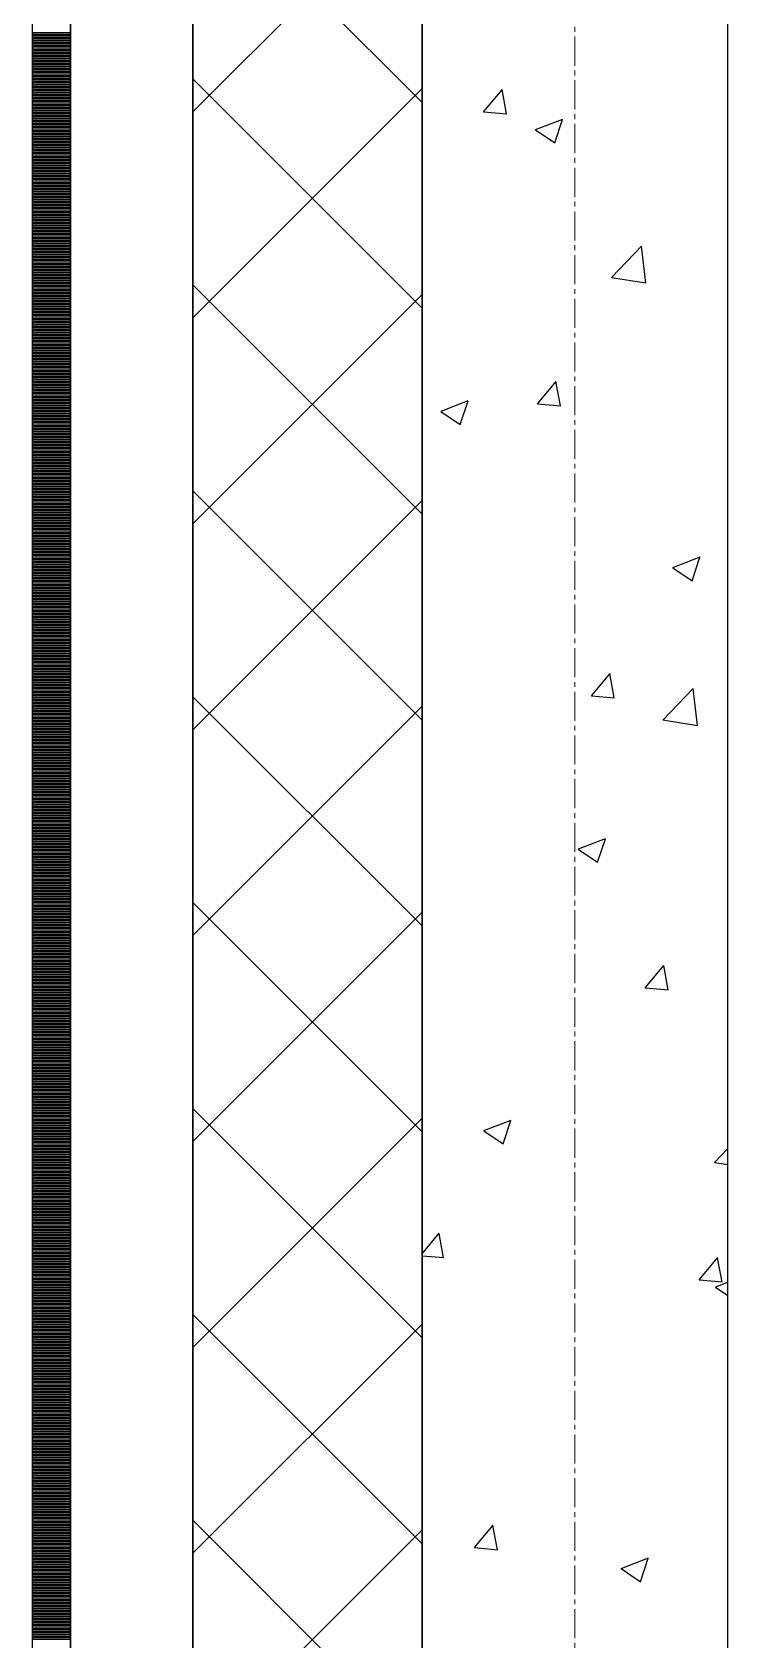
# Model space of a CAD drawing. Header units: millimetres. Extents: x -231292 to 573618, y -153144 to 564035.
# Drawn here: x 8548 to 9003, y 220215 to 221266 of the extents above; entities that cross this region are included whole.
import ezdxf

# ---------------------------------------------------------------- set-up
doc = ezdxf.new("R2010")
doc.units = ezdxf.units.MM
doc.linetypes.add('CENTER2', pattern=[28.575, 19.05, -3.175, 3.175, -3.175])
doc.layers.get('0').update_dxf_attribs({"color": 250})
for name, color, linetype, lineweight in [('АР_Стены ПЕНОблок', 250, 'Continuous', 20), ('АР_Тонкая', 250, 'Continuous', 5), ('АР_Утеплитель', 250, 'Continuous', 0), ('АР_Штриховка', 250, 'Continuous', 0), ('РД_Оси_100', 250, 'Continuous', 0)]:
    doc.layers.add(name, color=color, linetype=linetype, lineweight=lineweight)

# ---------------------------------------------------------------- blocks, each defined once
blk = doc.blocks.new('оси_рен')
at = {"layer": 'РД_Оси_100', "color": 251, "linetype": 'CENTER2', "true_color": 0x636466}
blk.add_line((1195652.916, 135558.25), (1195652.916, 223268.25), dxfattribs=at)

msp = doc.modelspace()

# ---------------------------------------------------------------- linework, layer by layer
at = {"layer": 'АР_Стены ПЕНОблок', "color": 18, "linetype": 'Continuous', "lineweight": 25, "true_color": 0x000000}
for p, q in [((8803.243, 263866.253), (8803.243, 187666.253)), ((9003.243, 187666.253), (9003.243, 263866.253))]:
    msp.add_line(p, q, dxfattribs=at)
at = {"layer": 'АР_Тонкая', "color": 18, "linetype": 'Continuous', "lineweight": 25, "true_color": 0x000000}
for p, q in [((8548.243, 263866.253), (8548.243, 187666.253)), ((8573.243, 263866.253), (8573.243, 187666.253)), ((8573.243, 187666.253), (8573.243, 263866.253)), ((8653.243, 187666.253), (8653.243, 263866.253))]:
    msp.add_line(p, q, dxfattribs=at)
at = {"layer": 'АР_Утеплитель', "color": 18, "linetype": 'Continuous', "lineweight": 25, "true_color": 0x000000}
for p, q in [((8653.243, 263866.253), (8653.243, 187666.253)), ((8803.243, 187666.253), (8803.243, 263866.253))]:
    msp.add_line(p, q, dxfattribs=at)
at = {"layer": 'АР_Штриховка', "color": 18, "linetype": 'Continuous', "lineweight": 25, "true_color": 0x000000}
for p, q in [((8803.243, 221220.321), (8653.243, 221370.321)), ((8653.243, 221214.034), (8803.243, 221364.034)), ((8548.243, 221266.002), (8573.243, 221266.002)), ((8548.243, 221265.002), (8573.243, 221265.002)), ((8548.243, 221264.002), (8573.243, 221264.002)), ((8548.243, 221263.002), (8573.243, 221263.002)), ((8548.243, 221262.002), (8573.243, 221262.002)), ((8548.243, 221261.002), (8573.243, 221261.002)), ((8548.243, 221260.002), (8573.243, 221260.002)), ((8548.243, 221259.002), (8573.243, 221259.002)), ((8548.243, 221258.002), (8573.243, 221258.002)), ((8548.243, 221257.002), (8573.243, 221257.002)), ((8548.243, 221256.002), (8573.243, 221256.002)), ((8548.243, 221255.002), (8573.243, 221255.002)), ((8548.243, 221254.002), (8573.243, 221254.002)), ((8548.243, 221253.002), (8573.243, 221253.002)), ((8548.243, 221252.002), (8573.243, 221252.002)), ((8548.243, 221251.002), (8573.243, 221251.002)), ((8548.243, 221250.002), (8573.243, 221250.002)), ((8548.243, 221249.002), (8573.243, 221249.002)), ((8548.243, 221248.002), (8573.243, 221248.002)), ((8548.243, 221247.002), (8573.243, 221247.002)), ((8548.243, 221246.002), (8573.243, 221246.002)), ((8548.243, 221245.002), (8573.243, 221245.002)), ((8548.243, 221244.002), (8573.243, 221244.002)), ((8548.243, 221243.002), (8573.243, 221243.002)), ((8548.243, 221242.002), (8573.243, 221242.002)), ((8548.243, 221241.002), (8573.243, 221241.002)), ((8548.243, 221240.002), (8573.243, 221240.002)), ((8548.243, 221239.002), (8573.243, 221239.002)), ((8548.243, 221238.002), (8573.243, 221238.002)), ((8548.243, 221237.002), (8573.243, 221237.002)), ((8548.243, 221236.002), (8573.243, 221236.002)), ((8548.243, 221235.002), (8573.243, 221235.002)), ((8548.243, 221234.002), (8573.243, 221234.002)), ((8548.243, 221233.002), (8573.243, 221233.002)), ((8548.243, 221232.002), (8573.243, 221232.002)), ((8548.243, 221231.002), (8573.243, 221231.002)), ((8548.243, 221230.002), (8573.243, 221230.002)), ((8548.243, 221229.002), (8573.243, 221229.002)), ((8548.243, 221228.002), (8573.243, 221228.002)), ((8548.243, 221227.002), (8573.243, 221227.002)), ((8548.243, 221226.002), (8573.243, 221226.002)), ((8803.243, 221085.617), (8653.243, 221235.617)), ((8653.243, 221079.33), (8803.243, 221229.33)), ((8843.511, 221214.178), (8855.756, 221228.771)), ((8858.519, 221212.807), (8855.582, 221228.729)), ((8548.243, 221225.002), (8573.243, 221225.002)), ((8548.243, 221224.002), (8573.243, 221224.002)), ((8548.243, 221223.002), (8573.243, 221223.002)), ((8548.243, 221222.002), (8573.243, 221222.002)), ((8548.243, 221221.002), (8573.243, 221221.002)), ((8548.243, 221220.002), (8573.243, 221220.002)), ((8548.243, 221219.002), (8573.243, 221219.002)), ((8548.243, 221218.002), (8573.243, 221218.002)), ((8548.243, 221217.002), (8573.243, 221217.002)), ((8548.243, 221216.002), (8573.243, 221216.002)), ((8548.243, 221215.002), (8573.243, 221215.002)), ((8548.243, 221214.002), (8573.243, 221214.002)), ((8548.243, 221213.002), (8573.243, 221213.002)), ((8548.243, 221212.002), (8573.243, 221212.002)), ((8548.243, 221211.002), (8573.243, 221211.002)), ((8548.243, 221210.002), (8573.243, 221210.002)), ((8548.243, 221209.002), (8573.243, 221209.002)), ((8548.243, 221208.002), (8573.243, 221208.002)), ((8548.243, 221207.002), (8573.243, 221207.002)), ((8548.243, 221206.002), (8573.243, 221206.002)), ((8548.243, 221205.002), (8573.243, 221205.002)), ((8843.51, 221214.168), (8858.692, 221212.839)), ((8877.496, 221202.556), (8895.281, 221209.383)), ((8890.049, 221193.833), (8895.199, 221209.182)), ((8548.243, 221204.002), (8573.243, 221204.002)), ((8548.243, 221203.002), (8573.243, 221203.002)), ((8548.243, 221202.002), (8573.243, 221202.002)), ((8548.243, 221201.002), (8573.243, 221201.002)), ((8548.243, 221200.002), (8573.243, 221200.002)), ((8548.243, 221199.002), (8573.243, 221199.002)), ((8548.243, 221198.002), (8573.243, 221198.002)), ((8548.243, 221197.002), (8573.243, 221197.002)), ((8548.243, 221196.002), (8573.243, 221196.002)), ((8548.243, 221195.002), (8573.243, 221195.002)), ((8548.243, 221194.002), (8573.243, 221194.002)), ((8877.406, 221202.358), (8890.04, 221193.835)), ((8548.243, 221193.002), (8573.243, 221193.002)), ((8548.243, 221192.002), (8573.243, 221192.002)), ((8548.243, 221191.002), (8573.243, 221191.002)), ((8548.243, 221190.002), (8573.243, 221190.002)), ((8548.243, 221189.002), (8573.243, 221189.002)), ((8548.243, 221188.002), (8573.243, 221188.002)), ((8548.243, 221187.002), (8573.243, 221187.002)), ((8548.243, 221186.002), (8573.243, 221186.002)), ((8548.243, 221185.002), (8573.243, 221185.002)), ((8548.243, 221184.002), (8573.243, 221184.002)), ((8548.243, 221183.002), (8573.243, 221183.002)), ((8548.243, 221182.002), (8573.243, 221182.002)), ((8548.243, 221181.002), (8573.243, 221181.002)), ((8548.243, 221180.002), (8573.243, 221180.002)), ((8548.243, 221179.002), (8573.243, 221179.002)), ((8548.243, 221178.002), (8573.243, 221178.002)), ((8548.243, 221177.002), (8573.243, 221177.002)), ((8548.243, 221176.002), (8573.243, 221176.002)), ((8548.243, 221175.002), (8573.243, 221175.002)), ((8548.243, 221174.002), (8573.243, 221174.002)), ((8548.243, 221173.002), (8573.243, 221173.002)), ((8548.243, 221172.002), (8573.243, 221172.002)), ((8548.243, 221171.002), (8573.243, 221171.002)), ((8548.243, 221170.002), (8573.243, 221170.002)), ((8548.243, 221169.002), (8573.243, 221169.002)), ((8548.243, 221168.002), (8573.243, 221168.002)), ((8548.243, 221167.002), (8573.243, 221167.002)), ((8548.243, 221166.002), (8573.243, 221166.002)), ((8548.243, 221165.002), (8573.243, 221165.002)), ((8548.243, 221164.002), (8573.243, 221164.002)), ((8548.243, 221163.002), (8573.243, 221163.002)), ((8548.243, 221162.002), (8573.243, 221162.002)), ((8548.243, 221161.002), (8573.243, 221161.002)), ((8548.243, 221160.002), (8573.243, 221160.002)), ((8548.243, 221159.002), (8573.243, 221159.002)), ((8548.243, 221158.002), (8573.243, 221158.002)), ((8548.243, 221157.002), (8573.243, 221157.002)), ((8548.243, 221156.002), (8573.243, 221156.002)), ((8548.243, 221155.002), (8573.243, 221155.002)), ((8548.243, 221154.002), (8573.243, 221154.002)), ((8548.243, 221153.002), (8573.243, 221153.002)), ((8548.243, 221152.002), (8573.243, 221152.002)), ((8548.243, 221151.002), (8573.243, 221151.002)), ((8548.243, 221150.002), (8573.243, 221150.002)), ((8548.243, 221149.002), (8573.243, 221149.002)), ((8548.243, 221148.002), (8573.243, 221148.002)), ((8548.243, 221147.002), (8573.243, 221147.002)), ((8548.243, 221146.002), (8573.243, 221146.002)), ((8548.243, 221145.002), (8573.243, 221145.002)), ((8548.243, 221144.002), (8573.243, 221144.002)), ((8548.243, 221143.002), (8573.243, 221143.002)), ((8548.243, 221142.002), (8573.243, 221142.002)), ((8548.243, 221141.002), (8573.243, 221141.002)), ((8548.243, 221140.002), (8573.243, 221140.002)), ((8548.243, 221139.002), (8573.243, 221139.002)), ((8548.243, 221138.002), (8573.243, 221138.002)), ((8548.243, 221137.002), (8573.243, 221137.002)), ((8548.243, 221136.002), (8573.243, 221136.002)), ((8548.243, 221135.002), (8573.243, 221135.002)), ((8548.243, 221134.002), (8573.243, 221134.002)), ((8548.243, 221133.002), (8573.243, 221133.002)), ((8548.243, 221132.002), (8573.243, 221132.002)), ((8548.243, 221131.002), (8573.243, 221131.002)), ((8548.243, 221130.002), (8573.243, 221130.002)), ((8548.243, 221129.002), (8573.243, 221129.002)), ((8548.243, 221128.002), (8573.243, 221128.002)), ((8548.243, 221127.002), (8573.243, 221127.002)), ((8548.243, 221126.002), (8573.243, 221126.002)), ((8548.243, 221125.002), (8573.243, 221125.002)), ((8548.243, 221124.002), (8573.243, 221124.002)), ((8548.243, 221123.002), (8573.243, 221123.002)), ((8548.243, 221122.002), (8573.243, 221122.002)), ((8548.243, 221121.002), (8573.243, 221121.002)), ((8927.085, 221105.7), (8946.869, 221126.319)), ((8949.649, 221102.194), (8946.843, 221126.316)), ((8548.243, 221120.002), (8573.243, 221120.002)), ((8548.243, 221119.002), (8573.243, 221119.002)), ((8548.243, 221118.002), (8573.243, 221118.002)), ((8548.243, 221117.002), (8573.243, 221117.002)), ((8548.243, 221116.002), (8573.243, 221116.002)), ((8548.243, 221115.002), (8573.243, 221115.002)), ((8548.243, 221114.002), (8573.243, 221114.002)), ((8548.243, 221113.002), (8573.243, 221113.002)), ((8548.243, 221112.002), (8573.243, 221112.002)), ((8548.243, 221111.002), (8573.243, 221111.002)), ((8548.243, 221110.002), (8573.243, 221110.002)), ((8548.243, 221109.002), (8573.243, 221109.002)), ((8548.243, 221108.002), (8573.243, 221108.002)), ((8548.243, 221107.002), (8573.243, 221107.002)), ((8548.243, 221106.002), (8573.243, 221106.002)), ((8548.243, 221105.002), (8573.243, 221105.002)), ((8548.243, 221104.002), (8573.243, 221104.002)), ((8548.243, 221103.002), (8573.243, 221103.002)), ((8548.243, 221102.002), (8573.243, 221102.002)), ((8548.243, 221101.002), (8573.243, 221101.002)), ((8548.243, 221100.002), (8573.243, 221100.002)), ((8548.243, 221099.002), (8573.243, 221099.002)), ((8803.243, 220950.913), (8653.243, 221100.913)), ((8927.066, 221105.741), (8949.656, 221102.238)), ((8548.243, 221098.002), (8573.243, 221098.002)), ((8548.243, 221097.002), (8573.243, 221097.002)), ((8548.243, 221096.002), (8573.243, 221096.002)), ((8548.243, 221095.002), (8573.243, 221095.002)), ((8548.243, 221094.002), (8573.243, 221094.002)), ((8548.243, 221093.002), (8573.243, 221093.002)), ((8548.243, 221092.002), (8573.243, 221092.002)), ((8548.243, 221091.002), (8573.243, 221091.002)), ((8548.243, 221090.002), (8573.243, 221090.002)), ((8548.243, 221089.002), (8573.243, 221089.002)), ((8653.243, 220944.626), (8803.243, 221094.626)), ((8548.243, 221088.002), (8573.243, 221088.002)), ((8548.243, 221087.002), (8573.243, 221087.002)), ((8548.243, 221086.002), (8573.243, 221086.002)), ((8548.243, 221085.002), (8573.243, 221085.002)), ((8548.243, 221084.002), (8573.243, 221084.002)), ((8548.243, 221083.002), (8573.243, 221083.002)), ((8548.243, 221082.002), (8573.243, 221082.002)), ((8548.243, 221081.002), (8573.243, 221081.002)), ((8548.243, 221080.002), (8573.243, 221080.002)), ((8548.243, 221079.002), (8573.243, 221079.002)), ((8548.243, 221078.002), (8573.243, 221078.002)), ((8548.243, 221077.002), (8573.243, 221077.002)), ((8548.243, 221076.002), (8573.243, 221076.002)), ((8548.243, 221075.002), (8573.243, 221075.002)), ((8548.243, 221074.002), (8573.243, 221074.002)), ((8548.243, 221073.002), (8573.243, 221073.002)), ((8548.243, 221072.002), (8573.243, 221072.002)), ((8548.243, 221071.002), (8573.243, 221071.002)), ((8548.243, 221070.002), (8573.243, 221070.002)), ((8548.243, 221069.002), (8573.243, 221069.002)), ((8548.243, 221068.002), (8573.243, 221068.002)), ((8548.243, 221067.002), (8573.243, 221067.002)), ((8548.243, 221066.002), (8573.243, 221066.002)), ((8548.243, 221065.002), (8573.243, 221065.002)), ((8548.243, 221064.002), (8573.243, 221064.002)), ((8548.243, 221063.002), (8573.243, 221063.002)), ((8548.243, 221062.002), (8573.243, 221062.002)), ((8548.243, 221061.002), (8573.243, 221061.002)), ((8548.243, 221060.002), (8573.243, 221060.002)), ((8548.243, 221059.002), (8573.243, 221059.002)), ((8548.243, 221058.002), (8573.243, 221058.002)), ((8548.243, 221057.002), (8573.243, 221057.002)), ((8548.243, 221056.002), (8573.243, 221056.002)), ((8548.243, 221055.002), (8573.243, 221055.002)), ((8548.243, 221054.002), (8573.243, 221054.002)), ((8548.243, 221053.002), (8573.243, 221053.002)), ((8548.243, 221052.002), (8573.243, 221052.002)), ((8548.243, 221051.002), (8573.243, 221051.002)), ((8548.243, 221050.002), (8573.243, 221050.002)), ((8548.243, 221049.002), (8573.243, 221049.002)), ((8548.243, 221048.002), (8573.243, 221048.002)), ((8548.243, 221047.002), (8573.243, 221047.002)), ((8548.243, 221046.002), (8573.243, 221046.002)), ((8548.243, 221045.002), (8573.243, 221045.002)), ((8548.243, 221044.002), (8573.243, 221044.002)), ((8548.243, 221043.002), (8573.243, 221043.002)), ((8548.243, 221042.002), (8573.243, 221042.002)), ((8548.243, 221041.002), (8573.243, 221041.002)), ((8548.243, 221040.002), (8573.243, 221040.002)), ((8548.243, 221039.002), (8573.243, 221039.002)), ((8548.243, 221038.002), (8573.243, 221038.002)), ((8548.243, 221037.002), (8573.243, 221037.002)), ((8548.243, 221036.002), (8573.243, 221036.002)), ((8878.754, 221023.121), (8890.999, 221037.714)), ((8893.762, 221021.75), (8890.825, 221037.672)), ((8548.243, 221035.002), (8573.243, 221035.002)), ((8548.243, 221034.002), (8573.243, 221034.002)), ((8548.243, 221033.002), (8573.243, 221033.002)), ((8548.243, 221032.002), (8573.243, 221032.002)), ((8548.243, 221031.002), (8573.243, 221031.002)), ((8548.243, 221030.002), (8573.243, 221030.002)), ((8548.243, 221029.002), (8573.243, 221029.002)), ((8548.243, 221028.002), (8573.243, 221028.002)), ((8548.243, 221027.002), (8573.243, 221027.002)), ((8548.243, 221026.002), (8573.243, 221026.002)), ((8548.243, 221025.002), (8573.243, 221025.002)), ((8548.243, 221024.002), (8573.243, 221024.002)), ((8548.243, 221023.002), (8573.243, 221023.002)), ((8548.243, 221022.002), (8573.243, 221022.002)), ((8548.243, 221021.002), (8573.243, 221021.002)), ((8548.243, 221020.002), (8573.243, 221020.002)), ((8548.243, 221019.002), (8573.243, 221019.002)), ((8548.243, 221018.002), (8573.243, 221018.002)), ((8548.243, 221017.002), (8573.243, 221017.002)), ((8548.243, 221016.002), (8573.243, 221016.002)), ((8548.243, 221015.002), (8573.243, 221015.002)), ((8815.604, 221018.17), (8828.238, 221009.647)), ((8815.694, 221018.368), (8833.479, 221025.195)), ((8828.247, 221009.645), (8833.397, 221024.994)), ((8878.753, 221023.111), (8893.935, 221021.782)), ((8548.243, 221014.002), (8573.243, 221014.002)), ((8548.243, 221013.002), (8573.243, 221013.002)), ((8548.243, 221012.002), (8573.243, 221012.002)), ((8548.243, 221011.002), (8573.243, 221011.002)), ((8548.243, 221010.002), (8573.243, 221010.002)), ((8548.243, 221009.002), (8573.243, 221009.002)), ((8548.243, 221008.002), (8573.243, 221008.002)), ((8548.243, 221007.002), (8573.243, 221007.002)), ((8548.243, 221006.002), (8573.243, 221006.002)), ((8548.243, 221005.002), (8573.243, 221005.002)), ((8548.243, 221004.002), (8573.243, 221004.002)), ((8548.243, 221003.002), (8573.243, 221003.002)), ((8548.243, 221002.002), (8573.243, 221002.002)), ((8548.243, 221001.002), (8573.243, 221001.002)), ((8548.243, 221000.002), (8573.243, 221000.002)), ((8548.243, 220999.002), (8573.243, 220999.002)), ((8548.243, 220998.002), (8573.243, 220998.002)), ((8548.243, 220997.002), (8573.243, 220997.002)), ((8548.243, 220996.002), (8573.243, 220996.002)), ((8548.243, 220995.002), (8573.243, 220995.002)), ((8548.243, 220994.002), (8573.243, 220994.002)), ((8548.243, 220993.002), (8573.243, 220993.002)), ((8548.243, 220992.002), (8573.243, 220992.002)), ((8548.243, 220991.002), (8573.243, 220991.002)), ((8548.243, 220990.002), (8573.243, 220990.002)), ((8548.243, 220989.002), (8573.243, 220989.002)), ((8548.243, 220988.002), (8573.243, 220988.002)), ((8548.243, 220987.002), (8573.243, 220987.002)), ((8548.243, 220986.002), (8573.243, 220986.002)), ((8548.243, 220985.002), (8573.243, 220985.002)), ((8548.243, 220984.002), (8573.243, 220984.002)), ((8548.243, 220983.002), (8573.243, 220983.002)), ((8548.243, 220982.002), (8573.243, 220982.002)), ((8548.243, 220981.002), (8573.243, 220981.002)), ((8548.243, 220980.002), (8573.243, 220980.002)), ((8548.243, 220979.002), (8573.243, 220979.002)), ((8548.243, 220978.002), (8573.243, 220978.002)), ((8548.243, 220977.002), (8573.243, 220977.002)), ((8548.243, 220976.002), (8573.243, 220976.002)), ((8548.243, 220975.002), (8573.243, 220975.002)), ((8548.243, 220974.002), (8573.243, 220974.002)), ((8548.243, 220973.002), (8573.243, 220973.002)), ((8548.243, 220972.002), (8573.243, 220972.002)), ((8548.243, 220971.002), (8573.243, 220971.002)), ((8548.243, 220970.002), (8573.243, 220970.002)), ((8548.243, 220969.002), (8573.243, 220969.002)), ((8548.243, 220968.002), (8573.243, 220968.002)), ((8548.243, 220967.002), (8573.243, 220967.002)), ((8548.243, 220966.002), (8573.243, 220966.002)), ((8548.243, 220965.002), (8573.243, 220965.002)), ((8548.243, 220964.002), (8573.243, 220964.002)), ((8548.243, 220963.002), (8573.243, 220963.002)), ((8803.243, 220816.21), (8653.243, 220966.21)), ((8548.243, 220962.002), (8573.243, 220962.002)), ((8548.243, 220961.002), (8573.243, 220961.002)), ((8548.243, 220960.002), (8573.243, 220960.002)), ((8548.243, 220959.002), (8573.243, 220959.002)), ((8548.243, 220958.002), (8573.243, 220958.002)), ((8548.243, 220957.002), (8573.243, 220957.002)), ((8548.243, 220956.002), (8573.243, 220956.002)), ((8548.243, 220955.002), (8573.243, 220955.002)), ((8548.243, 220954.002), (8573.243, 220954.002)), ((8548.243, 220953.002), (8573.243, 220953.002)), ((8548.243, 220952.002), (8573.243, 220952.002)), ((8653.243, 220809.923), (8803.243, 220959.923)), ((8548.243, 220951.002), (8573.243, 220951.002)), ((8548.243, 220950.002), (8573.243, 220950.002)), ((8548.243, 220949.002), (8573.243, 220949.002)), ((8548.243, 220948.002), (8573.243, 220948.002)), ((8548.243, 220947.002), (8573.243, 220947.002)), ((8548.243, 220946.002), (8573.243, 220946.002)), ((8548.243, 220945.002), (8573.243, 220945.002)), ((8548.243, 220944.002), (8573.243, 220944.002)), ((8548.243, 220943.002), (8573.243, 220943.002)), ((8548.243, 220942.002), (8573.243, 220942.002)), ((8548.243, 220941.002), (8573.243, 220941.002)), ((8548.243, 220940.002), (8573.243, 220940.002)), ((8548.243, 220939.002), (8573.243, 220939.002)), ((8548.243, 220938.002), (8573.243, 220938.002)), ((8548.243, 220937.002), (8573.243, 220937.002)), ((8548.243, 220936.002), (8573.243, 220936.002)), ((8548.243, 220935.002), (8573.243, 220935.002)), ((8548.243, 220934.002), (8573.243, 220934.002)), ((8548.243, 220933.002), (8573.243, 220933.002)), ((8548.243, 220932.002), (8573.243, 220932.002)), ((8548.243, 220931.002), (8573.243, 220931.002)), ((8548.243, 220930.002), (8573.243, 220930.002)), ((8548.243, 220929.002), (8573.243, 220929.002)), ((8548.243, 220928.002), (8573.243, 220928.002)), ((8548.243, 220927.002), (8573.243, 220927.002)), ((8548.243, 220926.002), (8573.243, 220926.002)), ((8548.243, 220925.002), (8573.243, 220925.002)), ((8548.243, 220924.002), (8573.243, 220924.002)), ((8548.243, 220923.002), (8573.243, 220923.002)), ((8548.243, 220922.002), (8573.243, 220922.002)), ((8548.243, 220921.002), (8573.243, 220921.002)), ((8967.308, 220916.103), (8985.093, 220922.93)), ((8979.861, 220907.38), (8985.011, 220922.729)), ((8548.243, 220920.002), (8573.243, 220920.002)), ((8548.243, 220919.002), (8573.243, 220919.002)), ((8548.243, 220918.002), (8573.243, 220918.002)), ((8548.243, 220917.002), (8573.243, 220917.002)), ((8548.243, 220916.002), (8573.243, 220916.002)), ((8548.243, 220915.002), (8573.243, 220915.002)), ((8548.243, 220914.002), (8573.243, 220914.002)), ((8548.243, 220913.002), (8573.243, 220913.002)), ((8548.243, 220912.002), (8573.243, 220912.002)), ((8548.243, 220911.002), (8573.243, 220911.002)), ((8548.243, 220910.002), (8573.243, 220910.002)), ((8967.218, 220915.904), (8979.853, 220907.382)), ((8548.243, 220909.002), (8573.243, 220909.002)), ((8548.243, 220908.002), (8573.243, 220908.002)), ((8548.243, 220907.002), (8573.243, 220907.002)), ((8548.243, 220906.002), (8573.243, 220906.002)), ((8548.243, 220905.002), (8573.243, 220905.002)), ((8548.243, 220904.002), (8573.243, 220904.002)), ((8548.243, 220903.002), (8573.243, 220903.002)), ((8548.243, 220902.002), (8573.243, 220902.002)), ((8548.243, 220901.002), (8573.243, 220901.002)), ((8548.243, 220900.002), (8573.243, 220900.002)), ((8548.243, 220899.002), (8573.243, 220899.002)), ((8548.243, 220898.002), (8573.243, 220898.002)), ((8548.243, 220897.002), (8573.243, 220897.002)), ((8548.243, 220896.002), (8573.243, 220896.002)), ((8548.243, 220895.002), (8573.243, 220895.002)), ((8548.243, 220894.002), (8573.243, 220894.002)), ((8548.243, 220893.002), (8573.243, 220893.002)), ((8548.243, 220892.002), (8573.243, 220892.002)), ((8548.243, 220891.002), (8573.243, 220891.002)), ((8548.243, 220890.002), (8573.243, 220890.002)), ((8548.243, 220889.002), (8573.243, 220889.002)), ((8548.243, 220888.002), (8573.243, 220888.002)), ((8548.243, 220887.002), (8573.243, 220887.002)), ((8548.243, 220886.002), (8573.243, 220886.002)), ((8548.243, 220885.002), (8573.243, 220885.002)), ((8548.243, 220884.002), (8573.243, 220884.002)), ((8548.243, 220883.002), (8573.243, 220883.002)), ((8548.243, 220882.002), (8573.243, 220882.002)), ((8548.243, 220881.002), (8573.243, 220881.002)), ((8548.243, 220880.002), (8573.243, 220880.002)), ((8548.243, 220879.002), (8573.243, 220879.002)), ((8548.243, 220878.002), (8573.243, 220878.002)), ((8548.243, 220877.002), (8573.243, 220877.002)), ((8548.243, 220876.002), (8573.243, 220876.002)), ((8548.243, 220875.002), (8573.243, 220875.002)), ((8548.243, 220874.002), (8573.243, 220874.002)), ((8548.243, 220873.002), (8573.243, 220873.002)), ((8548.243, 220872.002), (8573.243, 220872.002)), ((8548.243, 220871.002), (8573.243, 220871.002)), ((8548.243, 220870.002), (8573.243, 220870.002)), ((8548.243, 220869.002), (8573.243, 220869.002)), ((8548.243, 220868.002), (8573.243, 220868.002)), ((8548.243, 220867.002), (8573.243, 220867.002)), ((8548.243, 220866.002), (8573.243, 220866.002)), ((8548.243, 220865.002), (8573.243, 220865.002)), ((8548.243, 220864.002), (8573.243, 220864.002)), ((8548.243, 220863.002), (8573.243, 220863.002)), ((8548.243, 220862.002), (8573.243, 220862.002)), ((8548.243, 220861.002), (8573.243, 220861.002)), ((8548.243, 220860.002), (8573.243, 220860.002)), ((8548.243, 220859.002), (8573.243, 220859.002)), ((8548.243, 220858.002), (8573.243, 220858.002)), ((8548.243, 220857.002), (8573.243, 220857.002)), ((8548.243, 220856.002), (8573.243, 220856.002)), ((8548.243, 220855.002), (8573.243, 220855.002)), ((8548.243, 220854.002), (8573.243, 220854.002)), ((8548.243, 220853.002), (8573.243, 220853.002)), ((8548.243, 220852.002), (8573.243, 220852.002)), ((8548.243, 220851.002), (8573.243, 220851.002)), ((8548.243, 220850.002), (8573.243, 220850.002)), ((8548.243, 220849.002), (8573.243, 220849.002)), ((8548.243, 220848.002), (8573.243, 220848.002)), ((8548.243, 220847.002), (8573.243, 220847.002)), ((8913.998, 220832.064), (8926.243, 220846.657)), ((8929.005, 220830.693), (8926.068, 220846.615)), ((8548.243, 220846.002), (8573.243, 220846.002)), ((8548.243, 220845.002), (8573.243, 220845.002)), ((8548.243, 220844.002), (8573.243, 220844.002)), ((8548.243, 220843.002), (8573.243, 220843.002)), ((8548.243, 220842.002), (8573.243, 220842.002)), ((8548.243, 220841.002), (8573.243, 220841.002)), ((8548.243, 220840.002), (8573.243, 220840.002)), ((8548.243, 220839.002), (8573.243, 220839.002)), ((8548.243, 220838.002), (8573.243, 220838.002)), ((8548.243, 220837.002), (8573.243, 220837.002)), ((8960.76, 220816.232), (8980.543, 220836.851)), ((8983.323, 220812.725), (8980.517, 220836.848)), ((8548.243, 220836.002), (8573.243, 220836.002)), ((8548.243, 220835.002), (8573.243, 220835.002)), ((8548.243, 220834.002), (8573.243, 220834.002)), ((8548.243, 220833.002), (8573.243, 220833.002)), ((8548.243, 220832.002), (8573.243, 220832.002)), ((8548.243, 220831.002), (8573.243, 220831.002)), ((8548.243, 220830.002), (8573.243, 220830.002)), ((8548.243, 220829.002), (8573.243, 220829.002)), ((8548.243, 220828.002), (8573.243, 220828.002)), ((8548.243, 220827.002), (8573.243, 220827.002)), ((8548.243, 220826.002), (8573.243, 220826.002)), ((8803.243, 220681.506), (8653.243, 220831.506)), ((8913.997, 220832.054), (8929.179, 220830.726)), ((8548.243, 220825.002), (8573.243, 220825.002)), ((8548.243, 220824.002), (8573.243, 220824.002)), ((8548.243, 220823.002), (8573.243, 220823.002)), ((8548.243, 220822.002), (8573.243, 220822.002)), ((8548.243, 220821.002), (8573.243, 220821.002)), ((8548.243, 220820.002), (8573.243, 220820.002)), ((8548.243, 220819.002), (8573.243, 220819.002)), ((8548.243, 220818.002), (8573.243, 220818.002)), ((8548.243, 220817.002), (8573.243, 220817.002)), ((8548.243, 220816.002), (8573.243, 220816.002)), ((8548.243, 220815.002), (8573.243, 220815.002)), ((8653.243, 220675.219), (8803.243, 220825.219)), ((8960.74, 220816.273), (8983.33, 220812.77)), ((8548.243, 220814.002), (8573.243, 220814.002)), ((8548.243, 220813.002), (8573.243, 220813.002)), ((8548.243, 220812.002), (8573.243, 220812.002)), ((8548.243, 220811.002), (8573.243, 220811.002)), ((8548.243, 220810.002), (8573.243, 220810.002)), ((8548.243, 220809.002), (8573.243, 220809.002)), ((8548.243, 220808.002), (8573.243, 220808.002)), ((8548.243, 220807.002), (8573.243, 220807.002)), ((8548.243, 220806.002), (8573.243, 220806.002)), ((8548.243, 220805.002), (8573.243, 220805.002)), ((8548.243, 220804.002), (8573.243, 220804.002)), ((8548.243, 220803.002), (8573.243, 220803.002)), ((8548.243, 220802.002), (8573.243, 220802.002)), ((8548.243, 220801.002), (8573.243, 220801.002)), ((8548.243, 220800.002), (8573.243, 220800.002)), ((8548.243, 220799.002), (8573.243, 220799.002)), ((8548.243, 220798.002), (8573.243, 220798.002)), ((8548.243, 220797.002), (8573.243, 220797.002)), ((8548.243, 220796.002), (8573.243, 220796.002)), ((8548.243, 220795.002), (8573.243, 220795.002)), ((8548.243, 220794.002), (8573.243, 220794.002)), ((8548.243, 220793.002), (8573.243, 220793.002)), ((8548.243, 220792.002), (8573.243, 220792.002)), ((8548.243, 220791.002), (8573.243, 220791.002)), ((8548.243, 220790.002), (8573.243, 220790.002)), ((8548.243, 220789.002), (8573.243, 220789.002)), ((8548.243, 220788.002), (8573.243, 220788.002)), ((8548.243, 220787.002), (8573.243, 220787.002)), ((8548.243, 220786.002), (8573.243, 220786.002)), ((8548.243, 220785.002), (8573.243, 220785.002)), ((8548.243, 220784.002), (8573.243, 220784.002)), ((8548.243, 220783.002), (8573.243, 220783.002)), ((8548.243, 220782.002), (8573.243, 220782.002)), ((8548.243, 220781.002), (8573.243, 220781.002)), ((8548.243, 220780.002), (8573.243, 220780.002)), ((8548.243, 220779.002), (8573.243, 220779.002)), ((8548.243, 220778.002), (8573.243, 220778.002)), ((8548.243, 220777.002), (8573.243, 220777.002)), ((8548.243, 220776.002), (8573.243, 220776.002)), ((8548.243, 220775.002), (8573.243, 220775.002)), ((8548.243, 220774.002), (8573.243, 220774.002)), ((8548.243, 220773.002), (8573.243, 220773.002)), ((8548.243, 220772.002), (8573.243, 220772.002)), ((8548.243, 220771.002), (8573.243, 220771.002)), ((8548.243, 220770.002), (8573.243, 220770.002)), ((8548.243, 220769.002), (8573.243, 220769.002)), ((8548.243, 220768.002), (8573.243, 220768.002)), ((8548.243, 220767.002), (8573.243, 220767.002)), ((8548.243, 220766.002), (8573.243, 220766.002)), ((8548.243, 220765.002), (8573.243, 220765.002)), ((8548.243, 220764.002), (8573.243, 220764.002)), ((8548.243, 220763.002), (8573.243, 220763.002)), ((8548.243, 220762.002), (8573.243, 220762.002)), ((8548.243, 220761.002), (8573.243, 220761.002)), ((8548.243, 220760.002), (8573.243, 220760.002)), ((8548.243, 220759.002), (8573.243, 220759.002)), ((8548.243, 220758.002), (8573.243, 220758.002)), ((8548.243, 220757.002), (8573.243, 220757.002)), ((8548.243, 220756.002), (8573.243, 220756.002)), ((8548.243, 220755.002), (8573.243, 220755.002)), ((8548.243, 220754.002), (8573.243, 220754.002)), ((8548.243, 220753.002), (8573.243, 220753.002)), ((8548.243, 220752.002), (8573.243, 220752.002)), ((8548.243, 220751.002), (8573.243, 220751.002)), ((8548.243, 220750.002), (8573.243, 220750.002)), ((8548.243, 220749.002), (8573.243, 220749.002)), ((8548.243, 220748.002), (8573.243, 220748.002)), ((8548.243, 220747.002), (8573.243, 220747.002)), ((8548.243, 220746.002), (8573.243, 220746.002)), ((8548.243, 220745.002), (8573.243, 220745.002)), ((8548.243, 220744.002), (8573.243, 220744.002)), ((8548.243, 220743.002), (8573.243, 220743.002)), ((8548.243, 220742.002), (8573.243, 220742.002)), ((8548.243, 220741.002), (8573.243, 220741.002)), ((8548.243, 220740.002), (8573.243, 220740.002)), ((8548.243, 220739.002), (8573.243, 220739.002)), ((8548.243, 220738.002), (8573.243, 220738.002)), ((8548.243, 220737.002), (8573.243, 220737.002)), ((8548.243, 220736.002), (8573.243, 220736.002)), ((8548.243, 220735.002), (8573.243, 220735.002)), ((8548.243, 220734.002), (8573.243, 220734.002)), ((8548.243, 220733.002), (8573.243, 220733.002)), ((8548.243, 220732.002), (8573.243, 220732.002)), ((8548.243, 220731.002), (8573.243, 220731.002)), ((8905.416, 220731.716), (8918.051, 220723.194)), ((8905.506, 220731.915), (8923.291, 220738.742)), ((8918.059, 220723.192), (8923.209, 220738.541)), ((8548.243, 220730.002), (8573.243, 220730.002)), ((8548.243, 220729.002), (8573.243, 220729.002)), ((8548.243, 220728.002), (8573.243, 220728.002)), ((8548.243, 220727.002), (8573.243, 220727.002)), ((8548.243, 220726.002), (8573.243, 220726.002)), ((8548.243, 220725.002), (8573.243, 220725.002)), ((8548.243, 220724.002), (8573.243, 220724.002)), ((8548.243, 220723.002), (8573.243, 220723.002)), ((8548.243, 220722.002), (8573.243, 220722.002)), ((8548.243, 220721.002), (8573.243, 220721.002)), ((8548.243, 220720.002), (8573.243, 220720.002)), ((8548.243, 220719.002), (8573.243, 220719.002)), ((8548.243, 220718.002), (8573.243, 220718.002)), ((8548.243, 220717.002), (8573.243, 220717.002)), ((8548.243, 220716.002), (8573.243, 220716.002)), ((8548.243, 220715.002), (8573.243, 220715.002)), ((8548.243, 220714.002), (8573.243, 220714.002)), ((8548.243, 220713.002), (8573.243, 220713.002)), ((8548.243, 220712.002), (8573.243, 220712.002)), ((8548.243, 220711.002), (8573.243, 220711.002)), ((8548.243, 220710.002), (8573.243, 220710.002)), ((8548.243, 220709.002), (8573.243, 220709.002)), ((8548.243, 220708.002), (8573.243, 220708.002)), ((8548.243, 220707.002), (8573.243, 220707.002)), ((8548.243, 220706.002), (8573.243, 220706.002)), ((8548.243, 220705.002), (8573.243, 220705.002)), ((8548.243, 220704.002), (8573.243, 220704.002)), ((8548.243, 220703.002), (8573.243, 220703.002)), ((8548.243, 220702.002), (8573.243, 220702.002)), ((8548.243, 220701.002), (8573.243, 220701.002)), ((8548.243, 220700.002), (8573.243, 220700.002)), ((8548.243, 220699.002), (8573.243, 220699.002)), ((8548.243, 220698.002), (8573.243, 220698.002)), ((8548.243, 220697.002), (8573.243, 220697.002)), ((8548.243, 220696.002), (8573.243, 220696.002)), ((8548.243, 220695.002), (8573.243, 220695.002)), ((8548.243, 220694.002), (8573.243, 220694.002)), ((8548.243, 220693.002), (8573.243, 220693.002)), ((8548.243, 220692.002), (8573.243, 220692.002)), ((8548.243, 220691.002), (8573.243, 220691.002)), ((8548.243, 220690.002), (8573.243, 220690.002)), ((8548.243, 220689.002), (8573.243, 220689.002)), ((8803.243, 220546.802), (8653.243, 220696.802)), ((8653.243, 220540.515), (8803.243, 220690.515)), ((8548.243, 220688.002), (8573.243, 220688.002)), ((8548.243, 220687.002), (8573.243, 220687.002)), ((8548.243, 220686.002), (8573.243, 220686.002)), ((8548.243, 220685.002), (8573.243, 220685.002)), ((8548.243, 220684.002), (8573.243, 220684.002)), ((8548.243, 220683.002), (8573.243, 220683.002)), ((8548.243, 220682.002), (8573.243, 220682.002)), ((8548.243, 220681.002), (8573.243, 220681.002)), ((8548.243, 220680.002), (8573.243, 220680.002)), ((8548.243, 220679.002), (8573.243, 220679.002)), ((8548.243, 220678.002), (8573.243, 220678.002)), ((8548.243, 220677.002), (8573.243, 220677.002)), ((8548.243, 220676.002), (8573.243, 220676.002)), ((8548.243, 220675.002), (8573.243, 220675.002)), ((8548.243, 220674.002), (8573.243, 220674.002)), ((8548.243, 220673.002), (8573.243, 220673.002)), ((8548.243, 220672.002), (8573.243, 220672.002)), ((8548.243, 220671.002), (8573.243, 220671.002)), ((8548.243, 220670.002), (8573.243, 220670.002)), ((8548.243, 220669.002), (8573.243, 220669.002)), ((8548.243, 220668.002), (8573.243, 220668.002)), ((8548.243, 220667.002), (8573.243, 220667.002)), ((8548.243, 220666.002), (8573.243, 220666.002)), ((8548.243, 220665.002), (8573.243, 220665.002)), ((8548.243, 220664.002), (8573.243, 220664.002)), ((8548.243, 220663.002), (8573.243, 220663.002)), ((8548.243, 220662.002), (8573.243, 220662.002)), ((8548.243, 220661.002), (8573.243, 220661.002)), ((8548.243, 220660.002), (8573.243, 220660.002)), ((8548.243, 220659.002), (8573.243, 220659.002)), ((8548.243, 220658.002), (8573.243, 220658.002)), ((8548.243, 220657.002), (8573.243, 220657.002)), ((8548.243, 220656.002), (8573.243, 220656.002)), ((8548.243, 220655.002), (8573.243, 220655.002)), ((8548.243, 220654.002), (8573.243, 220654.002)), ((8548.243, 220653.002), (8573.243, 220653.002)), ((8548.243, 220652.002), (8573.243, 220652.002)), ((8548.243, 220651.002), (8573.243, 220651.002)), ((8548.243, 220650.002), (8573.243, 220650.002)), ((8548.243, 220649.002), (8573.243, 220649.002)), ((8548.243, 220648.002), (8573.243, 220648.002)), ((8548.243, 220647.002), (8573.243, 220647.002)), ((8949.241, 220641.007), (8961.486, 220655.6)), ((8964.248, 220639.636), (8961.311, 220655.558)), ((8548.243, 220646.002), (8573.243, 220646.002)), ((8548.243, 220645.002), (8573.243, 220645.002)), ((8548.243, 220644.002), (8573.243, 220644.002)), ((8548.243, 220643.002), (8573.243, 220643.002)), ((8548.243, 220642.002), (8573.243, 220642.002)), ((8548.243, 220641.002), (8573.243, 220641.002)), ((8548.243, 220640.002), (8573.243, 220640.002)), ((8548.243, 220639.002), (8573.243, 220639.002)), ((8548.243, 220638.002), (8573.243, 220638.002)), ((8548.243, 220637.002), (8573.243, 220637.002)), ((8949.24, 220640.997), (8964.422, 220639.669)), ((8548.243, 220636.002), (8573.243, 220636.002)), ((8548.243, 220635.002), (8573.243, 220635.002)), ((8548.243, 220634.002), (8573.243, 220634.002)), ((8548.243, 220633.002), (8573.243, 220633.002)), ((8548.243, 220632.002), (8573.243, 220632.002)), ((8548.243, 220631.002), (8573.243, 220631.002)), ((8548.243, 220630.002), (8573.243, 220630.002)), ((8548.243, 220629.002), (8573.243, 220629.002)), ((8548.243, 220628.002), (8573.243, 220628.002)), ((8548.243, 220627.002), (8573.243, 220627.002)), ((8548.243, 220626.002), (8573.243, 220626.002)), ((8548.243, 220625.002), (8573.243, 220625.002)), ((8548.243, 220624.002), (8573.243, 220624.002)), ((8548.243, 220623.002), (8573.243, 220623.002)), ((8548.243, 220622.002), (8573.243, 220622.002)), ((8548.243, 220621.002), (8573.243, 220621.002)), ((8548.243, 220620.002), (8573.243, 220620.002)), ((8548.243, 220619.002), (8573.243, 220619.002)), ((8548.243, 220618.002), (8573.243, 220618.002)), ((8548.243, 220617.002), (8573.243, 220617.002)), ((8548.243, 220616.002), (8573.243, 220616.002)), ((8548.243, 220615.002), (8573.243, 220615.002)), ((8548.243, 220614.002), (8573.243, 220614.002)), ((8548.243, 220613.002), (8573.243, 220613.002)), ((8548.243, 220612.002), (8573.243, 220612.002)), ((8548.243, 220611.002), (8573.243, 220611.002)), ((8548.243, 220610.002), (8573.243, 220610.002)), ((8548.243, 220609.002), (8573.243, 220609.002)), ((8548.243, 220608.002), (8573.243, 220608.002)), ((8548.243, 220607.002), (8573.243, 220607.002)), ((8548.243, 220606.002), (8573.243, 220606.002)), ((8548.243, 220605.002), (8573.243, 220605.002)), ((8548.243, 220604.002), (8573.243, 220604.002)), ((8548.243, 220603.002), (8573.243, 220603.002)), ((8548.243, 220602.002), (8573.243, 220602.002)), ((8548.243, 220601.002), (8573.243, 220601.002)), ((8548.243, 220600.002), (8573.243, 220600.002)), ((8548.243, 220599.002), (8573.243, 220599.002)), ((8548.243, 220598.002), (8573.243, 220598.002)), ((8548.243, 220597.002), (8573.243, 220597.002)), ((8548.243, 220596.002), (8573.243, 220596.002)), ((8548.243, 220595.002), (8573.243, 220595.002)), ((8548.243, 220594.002), (8573.243, 220594.002)), ((8548.243, 220593.002), (8573.243, 220593.002)), ((8548.243, 220592.002), (8573.243, 220592.002)), ((8548.243, 220591.002), (8573.243, 220591.002)), ((8548.243, 220590.002), (8573.243, 220590.002)), ((8548.243, 220589.002), (8573.243, 220589.002)), ((8548.243, 220588.002), (8573.243, 220588.002)), ((8548.243, 220587.002), (8573.243, 220587.002)), ((8548.243, 220586.002), (8573.243, 220586.002)), ((8548.243, 220585.002), (8573.243, 220585.002)), ((8548.243, 220584.002), (8573.243, 220584.002)), ((8548.243, 220583.002), (8573.243, 220583.002)), ((8548.243, 220582.002), (8573.243, 220582.002)), ((8548.243, 220581.002), (8573.243, 220581.002)), ((8548.243, 220580.002), (8573.243, 220580.002)), ((8548.243, 220579.002), (8573.243, 220579.002)), ((8548.243, 220578.002), (8573.243, 220578.002)), ((8548.243, 220577.002), (8573.243, 220577.002)), ((8548.243, 220576.002), (8573.243, 220576.002)), ((8548.243, 220575.002), (8573.243, 220575.002)), ((8548.243, 220574.002), (8573.243, 220574.002)), ((8548.243, 220573.002), (8573.243, 220573.002)), ((8548.243, 220572.002), (8573.243, 220572.002)), ((8548.243, 220571.002), (8573.243, 220571.002)), ((8548.243, 220570.002), (8573.243, 220570.002)), ((8548.243, 220569.002), (8573.243, 220569.002)), ((8548.243, 220568.002), (8573.243, 220568.002)), ((8548.243, 220567.002), (8573.243, 220567.002)), ((8548.243, 220566.002), (8573.243, 220566.002)), ((8548.243, 220565.002), (8573.243, 220565.002)), ((8548.243, 220564.002), (8573.243, 220564.002)), ((8548.243, 220563.002), (8573.243, 220563.002)), ((8548.243, 220562.002), (8573.243, 220562.002)), ((8548.243, 220561.002), (8573.243, 220561.002)), ((8548.243, 220560.002), (8573.243, 220560.002)), ((8548.243, 220559.002), (8573.243, 220559.002)), ((8548.243, 220558.002), (8573.243, 220558.002)), ((8548.243, 220557.002), (8573.243, 220557.002)), ((8548.243, 220556.002), (8573.243, 220556.002)), ((8548.243, 220555.002), (8573.243, 220555.002)), ((8548.243, 220554.002), (8573.243, 220554.002)), ((8548.243, 220553.002), (8573.243, 220553.002)), ((8803.243, 220412.098), (8653.243, 220562.098)), ((8653.243, 220405.811), (8803.243, 220555.811)), ((8843.704, 220547.727), (8861.489, 220554.553)), ((8856.257, 220539.004), (8861.407, 220554.353)), ((8548.243, 220552.002), (8573.243, 220552.002)), ((8548.243, 220551.002), (8573.243, 220551.002)), ((8548.243, 220550.002), (8573.243, 220550.002)), ((8548.243, 220549.002), (8573.243, 220549.002)), ((8548.243, 220548.002), (8573.243, 220548.002)), ((8548.243, 220547.002), (8573.243, 220547.002)), ((8548.243, 220546.002), (8573.243, 220546.002)), ((8548.243, 220545.002), (8573.243, 220545.002)), ((8548.243, 220544.002), (8573.243, 220544.002)), ((8548.243, 220543.002), (8573.243, 220543.002)), ((8548.243, 220542.002), (8573.243, 220542.002)), ((8843.614, 220547.528), (8856.249, 220539.006)), ((8548.243, 220541.002), (8573.243, 220541.002)), ((8548.243, 220540.002), (8573.243, 220540.002)), ((8548.243, 220539.002), (8573.243, 220539.002)), ((8548.243, 220538.002), (8573.243, 220538.002)), ((8548.243, 220537.002), (8573.243, 220537.002)), ((8548.243, 220536.002), (8573.243, 220536.002)), ((8548.243, 220535.002), (8573.243, 220535.002)), ((8548.243, 220534.002), (8573.243, 220534.002)), ((8548.243, 220533.002), (8573.243, 220533.002)), ((8548.243, 220532.002), (8573.243, 220532.002)), ((8994.435, 220526.764), (9003.243, 220535.944)), ((8548.243, 220531.002), (8573.243, 220531.002)), ((8548.243, 220530.002), (8573.243, 220530.002)), ((8548.243, 220529.002), (8573.243, 220529.002)), ((8548.243, 220528.002), (8573.243, 220528.002)), ((8548.243, 220527.002), (8573.243, 220527.002)), ((8548.243, 220526.002), (8573.243, 220526.002)), ((8548.243, 220525.002), (8573.243, 220525.002)), ((8548.243, 220524.002), (8573.243, 220524.002)), ((8548.243, 220523.002), (8573.243, 220523.002)), ((8548.243, 220522.002), (8573.243, 220522.002)), ((8548.243, 220521.002), (8573.243, 220521.002)), ((8994.415, 220526.805), (9003.243, 220525.436)), ((8548.243, 220520.002), (8573.243, 220520.002)), ((8548.243, 220519.002), (8573.243, 220519.002)), ((8548.243, 220518.002), (8573.243, 220518.002)), ((8548.243, 220517.002), (8573.243, 220517.002)), ((8548.243, 220516.002), (8573.243, 220516.002)), ((8548.243, 220515.002), (8573.243, 220515.002)), ((8548.243, 220514.002), (8573.243, 220514.002)), ((8548.243, 220513.002), (8573.243, 220513.002)), ((8548.243, 220512.002), (8573.243, 220512.002)), ((8548.243, 220511.002), (8573.243, 220511.002)), ((8548.243, 220510.002), (8573.243, 220510.002)), ((8548.243, 220509.002), (8573.243, 220509.002)), ((8548.243, 220508.002), (8573.243, 220508.002)), ((8548.243, 220507.002), (8573.243, 220507.002)), ((8548.243, 220506.002), (8573.243, 220506.002)), ((8548.243, 220505.002), (8573.243, 220505.002)), ((8548.243, 220504.002), (8573.243, 220504.002)), ((8548.243, 220503.002), (8573.243, 220503.002)), ((8548.243, 220502.002), (8573.243, 220502.002)), ((8548.243, 220501.002), (8573.243, 220501.002)), ((8548.243, 220500.002), (8573.243, 220500.002)), ((8548.243, 220499.002), (8573.243, 220499.002)), ((8548.243, 220498.002), (8573.243, 220498.002)), ((8548.243, 220497.002), (8573.243, 220497.002)), ((8548.243, 220496.002), (8573.243, 220496.002)), ((8548.243, 220495.002), (8573.243, 220495.002)), ((8548.243, 220494.002), (8573.243, 220494.002)), ((8548.243, 220493.002), (8573.243, 220493.002)), ((8548.243, 220492.002), (8573.243, 220492.002)), ((8548.243, 220491.002), (8573.243, 220491.002)), ((8548.243, 220490.002), (8573.243, 220490.002)), ((8548.243, 220489.002), (8573.243, 220489.002)), ((8548.243, 220488.002), (8573.243, 220488.002)), ((8548.243, 220487.002), (8573.243, 220487.002)), ((8548.243, 220486.002), (8573.243, 220486.002)), ((8548.243, 220485.002), (8573.243, 220485.002)), ((8548.243, 220484.002), (8573.243, 220484.002)), ((8548.243, 220483.002), (8573.243, 220483.002)), ((8548.243, 220482.002), (8573.243, 220482.002)), ((8548.243, 220481.002), (8573.243, 220481.002)), ((8548.243, 220480.002), (8573.243, 220480.002)), ((8548.243, 220479.002), (8573.243, 220479.002)), ((8803.243, 220467.013), (8814.545, 220480.482)), ((8817.307, 220464.519), (8814.37, 220480.44)), ((8548.243, 220478.002), (8573.243, 220478.002)), ((8548.243, 220477.002), (8573.243, 220477.002)), ((8548.243, 220476.002), (8573.243, 220476.002)), ((8548.243, 220475.002), (8573.243, 220475.002)), ((8548.243, 220474.002), (8573.243, 220474.002)), ((8548.243, 220473.002), (8573.243, 220473.002)), ((8548.243, 220472.002), (8573.243, 220472.002)), ((8548.243, 220471.002), (8573.243, 220471.002)), ((8548.243, 220470.002), (8573.243, 220470.002)), ((8548.243, 220469.002), (8573.243, 220469.002)), ((8548.243, 220468.002), (8573.243, 220468.002)), ((8548.243, 220467.002), (8573.243, 220467.002)), ((8548.243, 220466.002), (8573.243, 220466.002)), ((8548.243, 220465.002), (8573.243, 220465.002)), ((8548.243, 220464.002), (8573.243, 220464.002)), ((8548.243, 220463.002), (8573.243, 220463.002)), ((8548.243, 220462.002), (8573.243, 220462.002)), ((8548.243, 220461.002), (8573.243, 220461.002)), ((8548.243, 220460.002), (8573.243, 220460.002)), ((8548.243, 220459.002), (8573.243, 220459.002)), ((8548.243, 220458.002), (8573.243, 220458.002)), ((8803.243, 220465.797), (8817.481, 220464.551)), ((8984.484, 220449.95), (8996.73, 220464.543)), ((8999.491, 220448.579), (8996.554, 220464.501)), ((8548.243, 220457.002), (8573.243, 220457.002)), ((8548.243, 220456.002), (8573.243, 220456.002)), ((8548.243, 220455.002), (8573.243, 220455.002)), ((8548.243, 220454.002), (8573.243, 220454.002)), ((8548.243, 220453.002), (8573.243, 220453.002)), ((8548.243, 220452.002), (8573.243, 220452.002)), ((8548.243, 220451.002), (8573.243, 220451.002)), ((8548.243, 220450.002), (8573.243, 220450.002)), ((8548.243, 220449.002), (8573.243, 220449.002)), ((8548.243, 220448.002), (8573.243, 220448.002)), ((8548.243, 220447.002), (8573.243, 220447.002)), ((8984.484, 220449.94), (8999.666, 220448.612)), ((8995.318, 220445.461), (9003.243, 220448.503)), ((8548.243, 220446.002), (8573.243, 220446.002)), ((8548.243, 220445.002), (8573.243, 220445.002)), ((8548.243, 220444.002), (8573.243, 220444.002)), ((8548.243, 220443.002), (8573.243, 220443.002)), ((8548.243, 220442.002), (8573.243, 220442.002)), ((8548.243, 220441.002), (8573.243, 220441.002)), ((8548.243, 220440.002), (8573.243, 220440.002)), ((8548.243, 220439.002), (8573.243, 220439.002)), ((8548.243, 220438.002), (8573.243, 220438.002)), ((8548.243, 220437.002), (8573.243, 220437.002)), ((8995.229, 220445.263), (9003.243, 220439.857)), ((8548.243, 220436.002), (8573.243, 220436.002)), ((8548.243, 220435.002), (8573.243, 220435.002)), ((8548.243, 220434.002), (8573.243, 220434.002)), ((8548.243, 220433.002), (8573.243, 220433.002)), ((8548.243, 220432.002), (8573.243, 220432.002)), ((8548.243, 220431.002), (8573.243, 220431.002)), ((8548.243, 220430.002), (8573.243, 220430.002)), ((8548.243, 220429.002), (8573.243, 220429.002)), ((8548.243, 220428.002), (8573.243, 220428.002)), ((8548.243, 220427.002), (8573.243, 220427.002)), ((8548.243, 220426.002), (8573.243, 220426.002)), ((8803.243, 220277.394), (8653.243, 220427.394)), ((8548.243, 220425.002), (8573.243, 220425.002)), ((8548.243, 220424.002), (8573.243, 220424.002)), ((8548.243, 220423.002), (8573.243, 220423.002)), ((8548.243, 220422.002), (8573.243, 220422.002)), ((8548.243, 220421.002), (8573.243, 220421.002)), ((8548.243, 220420.002), (8573.243, 220420.002)), ((8548.243, 220419.002), (8573.243, 220419.002)), ((8548.243, 220418.002), (8573.243, 220418.002)), ((8548.243, 220417.002), (8573.243, 220417.002)), ((8548.243, 220416.002), (8573.243, 220416.002)), ((8653.243, 220271.107), (8803.243, 220421.107)), ((8548.243, 220415.002), (8573.243, 220415.002)), ((8548.243, 220414.002), (8573.243, 220414.002)), ((8548.243, 220413.002), (8573.243, 220413.002)), ((8548.243, 220412.002), (8573.243, 220412.002)), ((8548.243, 220411.002), (8573.243, 220411.002)), ((8548.243, 220410.002), (8573.243, 220410.002)), ((8548.243, 220409.002), (8573.243, 220409.002)), ((8548.243, 220408.002), (8573.243, 220408.002)), ((8548.243, 220407.002), (8573.243, 220407.002)), ((8548.243, 220406.002), (8573.243, 220406.002)), ((8548.243, 220405.002), (8573.243, 220405.002)), ((8548.243, 220404.002), (8573.243, 220404.002)), ((8548.243, 220403.002), (8573.243, 220403.002)), ((8548.243, 220402.002), (8573.243, 220402.002)), ((8548.243, 220401.002), (8573.243, 220401.002)), ((8548.243, 220400.002), (8573.243, 220400.002)), ((8548.243, 220399.002), (8573.243, 220399.002)), ((8548.243, 220398.002), (8573.243, 220398.002)), ((8548.243, 220397.002), (8573.243, 220397.002)), ((8548.243, 220396.002), (8573.243, 220396.002)), ((8548.243, 220395.002), (8573.243, 220395.002)), ((8548.243, 220394.002), (8573.243, 220394.002)), ((8548.243, 220393.002), (8573.243, 220393.002)), ((8548.243, 220392.002), (8573.243, 220392.002)), ((8548.243, 220391.002), (8573.243, 220391.002)), ((8548.243, 220390.002), (8573.243, 220390.002)), ((8548.243, 220389.002), (8573.243, 220389.002)), ((8548.243, 220388.002), (8573.243, 220388.002)), ((8548.243, 220387.002), (8573.243, 220387.002)), ((8548.243, 220386.002), (8573.243, 220386.002)), ((8548.243, 220385.002), (8573.243, 220385.002)), ((8548.243, 220384.002), (8573.243, 220384.002)), ((8548.243, 220383.002), (8573.243, 220383.002)), ((8548.243, 220382.002), (8573.243, 220382.002)), ((8548.243, 220381.002), (8573.243, 220381.002)), ((8548.243, 220380.002), (8573.243, 220380.002)), ((8548.243, 220379.002), (8573.243, 220379.002)), ((8548.243, 220378.002), (8573.243, 220378.002)), ((8548.243, 220377.002), (8573.243, 220377.002)), ((8548.243, 220376.002), (8573.243, 220376.002)), ((8548.243, 220375.002), (8573.243, 220375.002)), ((8548.243, 220374.002), (8573.243, 220374.002)), ((8548.243, 220373.002), (8573.243, 220373.002)), ((8548.243, 220372.002), (8573.243, 220372.002)), ((8548.243, 220371.002), (8573.243, 220371.002)), ((8548.243, 220370.002), (8573.243, 220370.002)), ((8548.243, 220369.002), (8573.243, 220369.002)), ((8548.243, 220368.002), (8573.243, 220368.002)), ((8548.243, 220367.002), (8573.243, 220367.002)), ((8548.243, 220366.002), (8573.243, 220366.002)), ((8548.243, 220365.002), (8573.243, 220365.002)), ((8548.243, 220364.002), (8573.243, 220364.002)), ((8548.243, 220363.002), (8573.243, 220363.002)), ((8548.243, 220362.002), (8573.243, 220362.002)), ((8548.243, 220361.002), (8573.243, 220361.002)), ((8548.243, 220360.002), (8573.243, 220360.002)), ((8548.243, 220359.002), (8573.243, 220359.002)), ((8548.243, 220358.002), (8573.243, 220358.002)), ((8548.243, 220357.002), (8573.243, 220357.002)), ((8548.243, 220356.002), (8573.243, 220356.002)), ((8548.243, 220355.002), (8573.243, 220355.002)), ((8548.243, 220354.002), (8573.243, 220354.002)), ((8548.243, 220353.002), (8573.243, 220353.002)), ((8548.243, 220352.002), (8573.243, 220352.002)), ((8548.243, 220351.002), (8573.243, 220351.002)), ((8548.243, 220350.002), (8573.243, 220350.002)), ((8548.243, 220349.002), (8573.243, 220349.002)), ((8548.243, 220348.002), (8573.243, 220348.002)), ((8548.243, 220347.002), (8573.243, 220347.002)), ((8548.243, 220346.002), (8573.243, 220346.002)), ((8548.243, 220345.002), (8573.243, 220345.002)), ((8548.243, 220344.002), (8573.243, 220344.002)), ((8548.243, 220343.002), (8573.243, 220343.002)), ((8548.243, 220342.002), (8573.243, 220342.002)), ((8548.243, 220341.002), (8573.243, 220341.002)), ((8548.243, 220340.002), (8573.243, 220340.002)), ((8548.243, 220339.002), (8573.243, 220339.002)), ((8548.243, 220338.002), (8573.243, 220338.002)), ((8548.243, 220337.002), (8573.243, 220337.002)), ((8548.243, 220336.002), (8573.243, 220336.002)), ((8548.243, 220335.002), (8573.243, 220335.002)), ((8548.243, 220334.002), (8573.243, 220334.002)), ((8548.243, 220333.002), (8573.243, 220333.002)), ((8548.243, 220332.002), (8573.243, 220332.002)), ((8548.243, 220331.002), (8573.243, 220331.002)), ((8548.243, 220330.002), (8573.243, 220330.002)), ((8548.243, 220329.002), (8573.243, 220329.002)), ((8548.243, 220328.002), (8573.243, 220328.002)), ((8548.243, 220327.002), (8573.243, 220327.002)), ((8548.243, 220326.002), (8573.243, 220326.002)), ((8548.243, 220325.002), (8573.243, 220325.002)), ((8548.243, 220324.002), (8573.243, 220324.002)), ((8548.243, 220323.002), (8573.243, 220323.002)), ((8548.243, 220322.002), (8573.243, 220322.002)), ((8548.243, 220321.002), (8573.243, 220321.002)), ((8548.243, 220320.002), (8573.243, 220320.002)), ((8548.243, 220319.002), (8573.243, 220319.002)), ((8548.243, 220318.002), (8573.243, 220318.002)), ((8548.243, 220317.002), (8573.243, 220317.002)), ((8548.243, 220316.002), (8573.243, 220316.002)), ((8548.243, 220315.002), (8573.243, 220315.002)), ((8548.243, 220314.002), (8573.243, 220314.002)), ((8548.243, 220313.002), (8573.243, 220313.002)), ((8548.243, 220312.002), (8573.243, 220312.002)), ((8548.243, 220311.002), (8573.243, 220311.002)), ((8548.243, 220310.002), (8573.243, 220310.002)), ((8548.243, 220309.002), (8573.243, 220309.002)), ((8548.243, 220308.002), (8573.243, 220308.002)), ((8548.243, 220307.002), (8573.243, 220307.002)), ((8548.243, 220306.002), (8573.243, 220306.002)), ((8548.243, 220305.002), (8573.243, 220305.002)), ((8548.243, 220304.002), (8573.243, 220304.002)), ((8548.243, 220303.002), (8573.243, 220303.002)), ((8548.243, 220302.002), (8573.243, 220302.002)), ((8548.243, 220301.002), (8573.243, 220301.002)), ((8548.243, 220300.002), (8573.243, 220300.002)), ((8548.243, 220299.002), (8573.243, 220299.002)), ((8548.243, 220298.002), (8573.243, 220298.002)), ((8548.243, 220297.002), (8573.243, 220297.002)), ((8548.243, 220296.002), (8573.243, 220296.002)), ((8548.243, 220295.002), (8573.243, 220295.002)), ((8548.243, 220294.002), (8573.243, 220294.002)), ((8548.243, 220293.002), (8573.243, 220293.002)), ((8548.243, 220292.002), (8573.243, 220292.002)), ((8548.243, 220291.002), (8573.243, 220291.002)), ((8548.243, 220290.002), (8573.243, 220290.002)), ((8803.243, 220142.69), (8653.243, 220292.69)), ((8837.543, 220274.832), (8849.788, 220289.426)), ((8852.549, 220273.462), (8849.613, 220289.383)), ((8548.243, 220289.002), (8573.243, 220289.002)), ((8548.243, 220288.002), (8573.243, 220288.002)), ((8548.243, 220287.002), (8573.243, 220287.002)), ((8548.243, 220286.002), (8573.243, 220286.002)), ((8548.243, 220285.002), (8573.243, 220285.002)), ((8548.243, 220284.002), (8573.243, 220284.002)), ((8548.243, 220283.002), (8573.243, 220283.002)), ((8548.243, 220282.002), (8573.243, 220282.002)), ((8548.243, 220281.002), (8573.243, 220281.002)), ((8548.243, 220280.002), (8573.243, 220280.002)), ((8548.243, 220279.002), (8573.243, 220279.002)), ((8653.243, 220136.403), (8803.243, 220286.403)), ((8548.243, 220278.002), (8573.243, 220278.002)), ((8548.243, 220277.002), (8573.243, 220277.002)), ((8548.243, 220276.002), (8573.243, 220276.002)), ((8548.243, 220275.002), (8573.243, 220275.002)), ((8548.243, 220274.002), (8573.243, 220274.002)), ((8548.243, 220273.002), (8573.243, 220273.002)), ((8548.243, 220272.002), (8573.243, 220272.002)), ((8548.243, 220271.002), (8573.243, 220271.002)), ((8548.243, 220270.002), (8573.243, 220270.002)), ((8548.243, 220269.002), (8573.243, 220269.002)), ((8837.542, 220274.822), (8852.724, 220273.494)), ((8933.516, 220261.273), (8951.301, 220268.1)), ((8548.243, 220268.002), (8573.243, 220268.002)), ((8548.243, 220267.002), (8573.243, 220267.002)), ((8548.243, 220266.002), (8573.243, 220266.002)), ((8548.243, 220265.002), (8573.243, 220265.002)), ((8548.243, 220264.002), (8573.243, 220264.002)), ((8548.243, 220263.002), (8573.243, 220263.002)), ((8548.243, 220262.002), (8573.243, 220262.002)), ((8548.243, 220261.002), (8573.243, 220261.002)), ((8548.243, 220260.002), (8573.243, 220260.002)), ((8548.243, 220259.002), (8573.243, 220259.002)), ((8548.243, 220258.002), (8573.243, 220258.002)), ((8933.427, 220261.075), (8946.061, 220252.553)), ((8946.069, 220252.551), (8951.219, 220267.9)), ((8548.243, 220257.002), (8573.243, 220257.002)), ((8548.243, 220256.002), (8573.243, 220256.002)), ((8548.243, 220255.002), (8573.243, 220255.002)), ((8548.243, 220254.002), (8573.243, 220254.002)), ((8548.243, 220253.002), (8573.243, 220253.002)), ((8548.243, 220252.002), (8573.243, 220252.002)), ((8548.243, 220251.002), (8573.243, 220251.002)), ((8548.243, 220250.002), (8573.243, 220250.002)), ((8548.243, 220249.002), (8573.243, 220249.002)), ((8548.243, 220248.002), (8573.243, 220248.002)), ((8548.243, 220247.002), (8573.243, 220247.002)), ((8548.243, 220246.002), (8573.243, 220246.002)), ((8548.243, 220245.002), (8573.243, 220245.002)), ((8548.243, 220244.002), (8573.243, 220244.002)), ((8548.243, 220243.002), (8573.243, 220243.002)), ((8548.243, 220242.002), (8573.243, 220242.002)), ((8548.243, 220241.002), (8573.243, 220241.002)), ((8548.243, 220240.002), (8573.243, 220240.002)), ((8548.243, 220239.002), (8573.243, 220239.002)), ((8548.243, 220238.002), (8573.243, 220238.002)), ((8548.243, 220237.002), (8573.243, 220237.002)), ((8548.243, 220236.002), (8573.243, 220236.002)), ((8548.243, 220235.002), (8573.243, 220235.002)), ((8548.243, 220234.002), (8573.243, 220234.002)), ((8548.243, 220233.002), (8573.243, 220233.002)), ((8548.243, 220232.002), (8573.243, 220232.002)), ((8548.243, 220231.002), (8573.243, 220231.002)), ((8548.243, 220230.002), (8573.243, 220230.002)), ((8548.243, 220229.002), (8573.243, 220229.002)), ((8548.243, 220228.002), (8573.243, 220228.002)), ((8548.243, 220227.002), (8573.243, 220227.002)), ((8548.243, 220226.002), (8573.243, 220226.002)), ((8548.243, 220225.002), (8573.243, 220225.002)), ((8548.243, 220224.002), (8573.243, 220224.002)), ((8548.243, 220223.002), (8573.243, 220223.002)), ((8548.243, 220222.002), (8573.243, 220222.002)), ((8548.243, 220221.002), (8573.243, 220221.002)), ((8548.243, 220220.002), (8573.243, 220220.002)), ((8548.243, 220219.002), (8573.243, 220219.002)), ((8548.243, 220218.002), (8573.243, 220218.002)), ((8548.243, 220217.002), (8573.243, 220217.002)), ((8548.243, 220216.002), (8573.243, 220216.002)), ((8548.243, 220215.002), (8573.243, 220215.002))]:
    msp.add_line(p, q, dxfattribs=at)

# ---------------------------------------------------------------- block references
at = {"rotation": 359.999868838025}
msp.add_blockref('оси_рен', (-1186750.035, 50655.808), dxfattribs=at)

doc.saveas('drawing.dxf')
